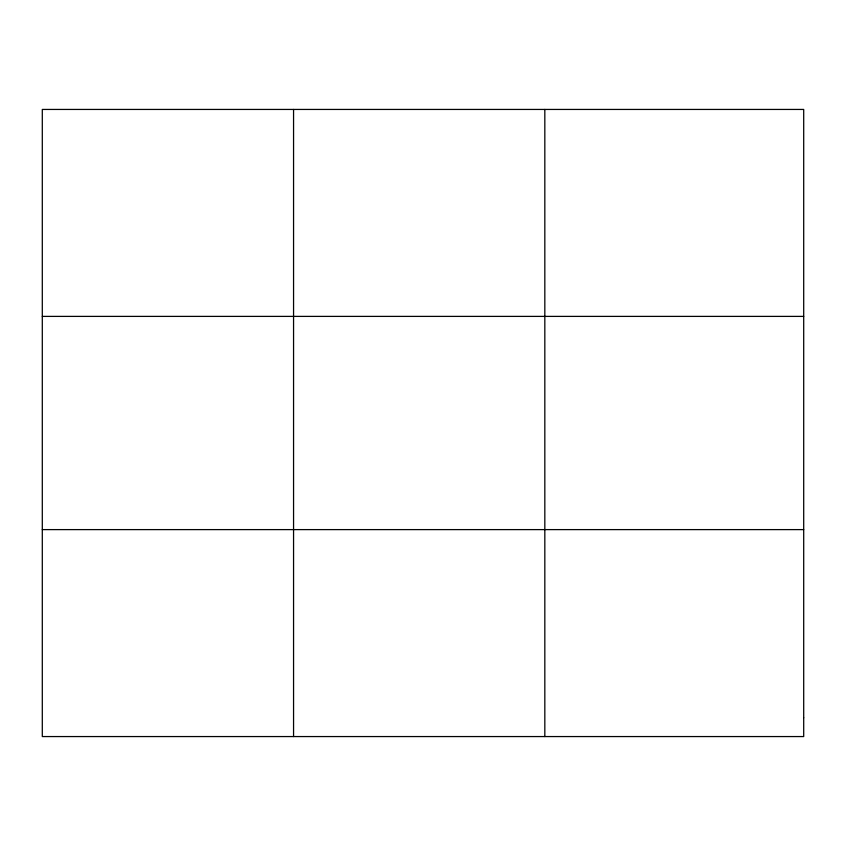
<?xml version="1.0" encoding="UTF-8"?>
<svg xmlns="http://www.w3.org/2000/svg" width="846" height="846" viewBox="0 0 846 846"><rect width="100%" height="100%" fill="white"/><g stroke="black" fill="none" stroke-linecap="round" stroke-linejoin="round"><path stroke-width="1.27" d="M293.562 109.441L293.562 736.559M544.824 109.441L544.824 736.559M42.3 316.393L803.7 316.393M42.3 529.607L803.7 529.607M803.7 717.746L803.7 736.559L42.3 736.559L42.3 109.441L803.7 109.441L803.7 717.746"/></g></svg>
